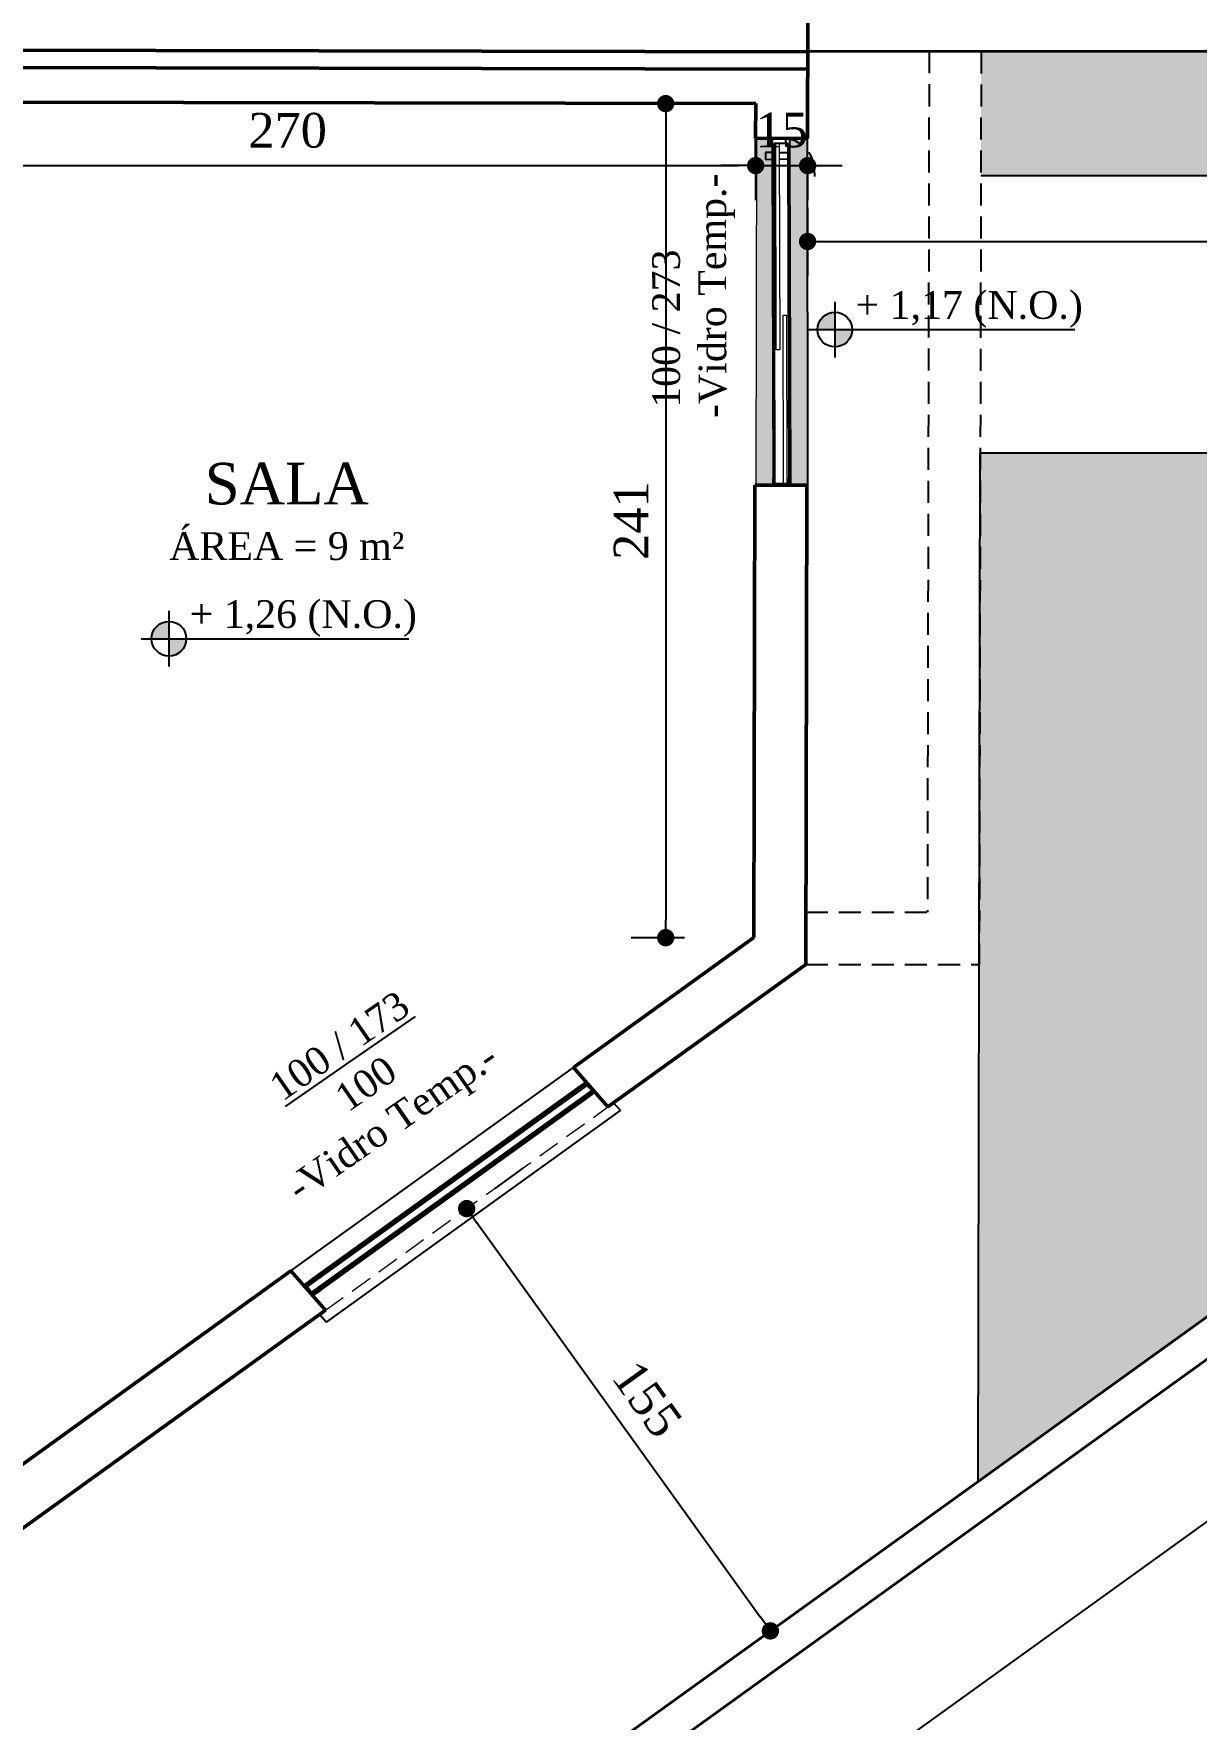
# Model space of a CAD drawing. Header units: millimetres. Extents: x 103208 to 171806, y -164 to 10038.
# Drawn here: x 109395.6 to 109731, y 6458.5 to 6944.5 of the extents above; entities that cross this region are included whole.
import ezdxf

# ---------------------------------------------------------------- set-up
doc = ezdxf.new("R2010")
doc.units = ezdxf.units.MM
doc.linetypes.add('HIDDEN', pattern=[9.525, 6.35, -3.175])
for name, color, linetype in [('ACESSORIOS', 2, 'Continuous'), ('Hachuria - Moveis', 1, 'Continuous'), ('Piso', 55, 'Continuous'), ('PN010', 1, 'Continuous'), ('Portas-Cotas', 2, 'Continuous'), ('Portas-Projeção', 55, 'HIDDEN'), ('Projeção Janela - Viga', 1, 'HIDDEN'), ('Texto', 2, 'Continuous')]:
    doc.layers.add(name, color=color, linetype=linetype)
for name, color, linetype, lineweight in [('Hachura', 1, 'Continuous', 9), ('MEDIDAS', 7, 'Continuous', 0), ('Parede Baixa', 5, 'Continuous', 50), ('Parede Corte', 4, 'Continuous', 40), ('Pisos Externos', 15, 'Continuous', 9), ('Portas - Janelas', 2, 'Continuous', 20), ('Projeção Janela', 15, 'HIDDEN', 9)]:
    doc.layers.add(name, color=color, linetype=linetype, lineweight=lineweight)
doc.styles.add('Valéria', font='romantic.ttf', dxfattribs={"height": 10})
doc.dimstyles.new('Cota - 50', dxfattribs={"dimtxt": 10, "dimasz": 5, "dimexe": 10, "dimexo": 20, "dimgap": 5, "dimtad": 1, "dimtxsty": 'Valéria', "dimblk": 'DOT', "dimcen": 0, "dimclrd": 12, "dimclre": 12, "dimclrt": 2, "dimazin": 2, "dimtfac": 1, "dimtix": 1, "dimtmove": 0, "dimatfit": 3, "dimldrblk": 'DOT', "dimfxl": 1, "dimarcsym": 0})

# ---------------------------------------------------------------- blocks, each defined once
blk = doc.blocks.new('_Dot')
at = {"color": 0, "linetype": 'ByBlock', "lineweight": -2}
blk.add_line((-0.5, 0), (-1, 0), dxfattribs=at)
at = {"color": 0, "linetype": 'ByBlock', "const_width": 0.5}
blk.add_lwpolyline([(-0.25, 0, 1), (0.25, 0, 1)], format="xyb", close=True, dxfattribs=at)
blk = doc.blocks.new('*D1096')
at = {"layer": 'Defpoints', "color": 0, "transparency": 16777216}
for p in [(109951.63, 6718.85, 9825), (110050.4, 6581.57), (107511.64, 4963.15, 9825)]:
    blk.add_point(p, dxfattribs=at)
at = {"layer": 'MEDIDAS', "color": 12, "lineweight": -2, "transparency": 16777216}
for p, q in [((109963.31, 6702.61), (110056.24, 6573.45)), ((107614.47, 4828.79), (110046.35, 6578.65)), ((107523.32, 4946.91), (107616.25, 4817.75))]:
    blk.add_line(p, q, dxfattribs=at)
at = {"layer": 'MEDIDAS', "color": 12, "lineweight": -2, "transparency": 16777216, "xscale": 5, "yscale": 5, "zscale": 5}
for p, rotation in [((110050.4, 6581.57), 35.73698977606095), ((107610.41, 4825.87), 215.736989776061)]:
    blk.add_blockref('_Dot', p, dxfattribs=dict(at, rotation=rotation))
at = {"layer": 'MEDIDAS', "color": 2, "transparency": 16777216, "insert": (108824.48, 5711.96), "char_height": 10, "attachment_point": 5, "rotation": 35.737, "style": 'Valéria'}
blk.add_mtext('3006', dxfattribs=at)
blk = doc.blocks.new('*D1133')
at = {"color": 12, "lineweight": -2, "transparency": 16777216}
for p, q in [((109598.88, 6906.43), (109593.88, 6906.43)), ((109603.88, 6906.43), (109618.88, 6906.43)), ((109623.88, 6906.43), (109628.88, 6906.43)), ((109603.88, 6904.37), (109603.88, 6896.43)), ((109618.88, 6904.34), (109618.88, 6896.43))]:
    blk.add_line(p, q, dxfattribs=at)
at = {"layer": 'Defpoints', "color": 0, "transparency": 16777216}
for p in [(109603.88, 6924.37, 9825), (109618.88, 6924.34, 9825), (109618.88, 6906.43)]:
    blk.add_point(p, dxfattribs=at)
at = {"color": 12, "lineweight": -2, "transparency": 16777216, "xscale": 5, "yscale": 5, "zscale": 5}
blk.add_blockref('_Dot', (109603.88, 6906.43), dxfattribs=at)
at = {"color": 12, "lineweight": -2, "transparency": 16777216, "xscale": 5, "yscale": 5, "zscale": 5, "rotation": 180}
blk.add_blockref('_Dot', (109618.88, 6906.43), dxfattribs=at)
at = {"color": 2, "transparency": 16777216, "insert": (109611.38, 6916.62), "char_height": 10, "attachment_point": 5, "style": 'Valéria'}
blk.add_mtext('15', dxfattribs=at)
blk = doc.blocks.new('*D1173')
at = {"color": 12, "lineweight": -2, "transparency": 16777216}
for p, q in [((109963.31, 6702.61), (109979.67, 6679.87)), ((109240.02, 6159.97), (109969.77, 6685.07)), ((109225.43, 6171.67), (109241.8, 6148.93))]:
    blk.add_line(p, q, dxfattribs=at)
at = {"layer": 'Defpoints', "color": 0, "transparency": 16777216}
for p in [(109951.63, 6718.85, 9825), (109973.83, 6687.99), (109213.75, 6187.91, 9825)]:
    blk.add_point(p, dxfattribs=at)
at = {"color": 12, "lineweight": -2, "transparency": 16777216, "xscale": 5, "yscale": 5, "zscale": 5}
for p, rotation in [((109973.83, 6687.99), 35.73698977606115), ((109235.96, 6157.05), 215.7369897760611)]:
    blk.add_blockref('_Dot', p, dxfattribs=dict(at, rotation=rotation))
at = {"color": 2, "transparency": 16777216, "insert": (109598.95, 6430.77), "char_height": 10, "attachment_point": 5, "rotation": 35.737, "style": 'Valéria'}
blk.add_mtext('908', dxfattribs=at)
blk = doc.blocks.new('*D1198')
at = {"color": 12, "lineweight": -2, "transparency": 16777216}
for p, q in [((110003.94, 6901.49), (110003.94, 6874.55)), ((109618.86, 6894.26), (109618.86, 6874.55)), ((109623.86, 6884.55), (109998.94, 6884.55))]:
    blk.add_line(p, q, dxfattribs=at)
at = {"layer": 'Defpoints', "color": 0, "transparency": 16777216}
for p in [(110003.94, 6921.49), (109618.86, 6914.26), (110003.94, 6884.55)]:
    blk.add_point(p, dxfattribs=at)
at = {"color": 12, "lineweight": -2, "transparency": 16777216, "xscale": 5, "yscale": 5, "zscale": 5, "rotation": 180}
blk.add_blockref('_Dot', (109618.86, 6884.55), dxfattribs=at)
at = {"color": 12, "lineweight": -2, "transparency": 16777216, "xscale": 5, "yscale": 5, "zscale": 5}
blk.add_blockref('_Dot', (110003.94, 6884.55), dxfattribs=at)
at = {"color": 2, "transparency": 16777216, "insert": (109811.4, 6894.74), "char_height": 10, "attachment_point": 5, "style": 'Valéria'}
blk.add_mtext('385', dxfattribs=at)
blk = doc.blocks.new('*D1199')
at = {"color": 12, "lineweight": -2, "transparency": 16777216}
for p, q in [((109338.88, 6906.43), (109598.88, 6906.43)), ((109333.88, 6904.86), (109333.88, 6896.43)), ((109603.88, 6904.37), (109603.88, 6896.43))]:
    blk.add_line(p, q, dxfattribs=at)
at = {"layer": 'Defpoints', "color": 0, "transparency": 16777216}
for p in [(109333.88, 6924.86, 9825), (109603.88, 6924.37), (109603.88, 6906.43)]:
    blk.add_point(p, dxfattribs=at)
at = {"color": 12, "lineweight": -2, "transparency": 16777216, "xscale": 5, "yscale": 5, "zscale": 5, "rotation": 180}
blk.add_blockref('_Dot', (109333.88, 6906.43), dxfattribs=at)
at = {"color": 12, "lineweight": -2, "transparency": 16777216, "xscale": 5, "yscale": 5, "zscale": 5}
blk.add_blockref('_Dot', (109603.88, 6906.43), dxfattribs=at)
at = {"color": 2, "transparency": 16777216, "insert": (109468.88, 6916.54), "char_height": 10, "attachment_point": 5, "style": 'Valéria'}
blk.add_mtext('270', dxfattribs=at)
blk = doc.blocks.new('*D1200')
at = {"color": 12, "lineweight": -2, "transparency": 16777216}
for p, q in [((109583.88, 6924.3), (109567.93, 6924.3)), ((109577.93, 6919.3), (109577.93, 6688.84)), ((109583.39, 6683.84), (109567.93, 6683.84))]:
    blk.add_line(p, q, dxfattribs=at)
at = {"layer": 'Defpoints', "color": 0, "transparency": 16777216}
for p in [(109603.88, 6924.3, 9825), (109577.93, 6683.84), (109603.39, 6683.84, 9825)]:
    blk.add_point(p, dxfattribs=at)
at = {"color": 12, "lineweight": -2, "transparency": 16777216, "xscale": 5, "yscale": 5, "zscale": 5}
for p, rotation in [((109577.93, 6924.3), 90), ((109577.93, 6683.84), 270)]:
    blk.add_blockref('_Dot', p, dxfattribs=dict(at, rotation=rotation))
at = {"color": 2, "transparency": 16777216, "insert": (109567.93, 6804.07), "char_height": 10, "attachment_point": 5, "rotation": 90, "style": 'Valéria'}
blk.add_mtext('241', dxfattribs=at)
blk = doc.blocks.new('*D1243')
at = {"color": 12, "lineweight": -2, "transparency": 16777216}
for p, q in [((109536.75, 6617.42), (109528.64, 6611.57)), ((109523.44, 6601.68), (109605.21, 6488.04)), ((109624.36, 6495.66), (109616.24, 6489.82))]:
    blk.add_line(p, q, dxfattribs=at)
at = {"layer": 'Defpoints', "color": 0, "transparency": 16777216}
for p in [(109520.52, 6605.73, 9825), (109608.13, 6483.98, 9825), (109608.13, 6483.98)]:
    blk.add_point(p, dxfattribs=at)
at = {"color": 12, "lineweight": -2, "transparency": 16777216, "xscale": 5, "yscale": 5, "zscale": 5}
for p, rotation in [((109520.52, 6605.73), 125.7361909105379), ((109608.13, 6483.98), 305.7361909105379)]:
    blk.add_blockref('_Dot', p, dxfattribs=dict(at, rotation=rotation))
at = {"color": 2, "transparency": 16777216, "insert": (109572.6, 6550.81), "char_height": 10, "attachment_point": 5, "rotation": 305.7362, "style": 'Valéria'}
blk.add_mtext('155', dxfattribs=at)

msp = doc.modelspace()

# ---------------------------------------------------------------- hatches: boundary and pattern name
h = msp.add_hatch()
h.set_pattern_fill('GRASS2', color=74, scale=15, pattern_type=2)
h.set_pattern_definition([(360, (-5579.811, 0.3), (15, 15), [2.25, -0.45, 0.6, -0.45, 2.25, -9]), (360, (-5580.561, 0.75), (15, 15), [1.5, -1.125, 2.25, -1.125, 1.5, -7.5]), (360, (-5575.311, 6.75), (15, 15), [1.875, -0.75, 1.875, -10.5]), (360, (-5582.811, 9.75), (15, 15), [0.75, -1.5, 0.75, -12]), (90, (-5581.311, 9.75), (-15, 15), [1.35, -13.65]), (90, (-5576.811, 0.75), (-15, 15), [1.5, -13.5]), (90, (-5573.061, 6.75), (-15, 15), [1.5, -13.5]), (45, (-5574.861, 0.6), (1e-14, 15), [1.5, -19.7132034]), (135, (-5578.761, 0.6), (-15, 1e-14), [1.5, -19.7132034]), (63.434949, (-5575.311, 0.675), (8e-10, 15), [1.5, -32.0410197]), (75.9637565, (-5576.061, 0.75), (5e-10, 15), [1.5, -60.3465844]), (75.9637565, (-5572.311, 6.75), (5e-10, 15), [1.2, -60.6465844]), (75.9637565, (-5581.011, 9.75), (5e-10, 15), [1.05, -60.7965844]), (104.0362435, (-5577.561, 0.75), (-5e-10, 15), [1.5, -60.3465844]), (104.0362435, (-5573.811, 6.75), (-5e-10, 15), [1.2, -60.6465844]), (104.0362435, (-5581.611, 9.75), (-5e-10, 15), [1.05, -60.7965844]), (116.565051, (-5578.311, 0.675), (-6e-09, 15), [1.5, -32.041002])])
h.paths.add_polyline_path([(108529.67193, 6130.51623), (108545.38227, 6130.51623), (108545.89914, 6080.56078), (108527.11963, 6080.54418)])
h.paths.add_polyline_path([(108972.15462, 6133.69417), (109114.80605, 6135.17666), (109042.64908, 6083.25748), (108969.38286, 6083.25748)])
h.paths.add_polyline_path([(109758.04675, 6749.67047), (109758.04675, 6785.06853), (109869.40263, 6785.06853), (109869.40263, 6749.67047)], flags=16)
h.paths.add_polyline_path([(109668.67757, 6823.50796), (110003.96114, 6823.50796), (110003.98855, 6768.56003), (109668.07, 6527.1075)])
h.paths.add_polyline_path([(109787.30779, 6939.40708), (109789.65954, 6939.35606), (109668.91504, 6939.35606), (109668.91504, 6903.48169), (110003.91958, 6903.48169), (110003.91958, 6939.35606), (109899.98359, 6939.35606), (109897.63184, 6939.40708)])
h.paths.add_polyline_path([(109301.7398, 6337.83425), (109191.49873, 6337.83425), (109194.65558, 6336.69841), (109304.89665, 6336.69841)], flags=16)
h.paths.add_polyline_path([(108559.85946, 5891.60082), (108598.01244, 5891.60082), (108598.01244, 5783.58135), (108559.85946, 5783.58135)], flags=16)
h.paths.add_polyline_path([(108526.40151, 5960.45357), (108883.21992, 5962.38344), (108525.18277, 5704.76456)])
h.paths.add_polyline_path([(109199.35691, 6196.01364), (109204.99851, 6200.07295), (109207.91878, 6196.01437), (109559.06597, 6448.6757), (109093.94337, 6448.6757), (109093.94337, 6196.01364)])
at = {"layer": 'Pisos Externos'}
h = msp.add_hatch(dxfattribs=at)
h.set_pattern_fill('AR-SAND', color=256, scale=0.05, angle=225.0885755)
h.set_pattern_definition([(262.5885755, (116466.2695, -57144.5236), (1.78949214, -1.67100301), [0, -1.9304, 0, -2.159, 0, -2.06375]), (232.5885755, (116466.2695, -57144.5236), (0.95142842, -4.12219834), [0, -1.0414, 0, -1.7399, 0, -0.66675]), (192.5885755, (116467.3724, -57143.4173), (-2.78716461, -2.80597368), [0, -0.635, 0, -2.286, 0, -2.9845]), (182.5885755, (116467.3724, -57143.4173), (-1.90601143, -3.49070464), [0, -0.3175, 0, -1.4986, 0, -1.7145])])
h.paths.add_polyline_path([(109618.57811, 6814.26621), (109618.86349, 6914.26116), (109613.67834, 6914.27179), (109613.68106, 6911.30637), (109613.90898, 6814.2597), (109613.57812, 6814.25447)])
h.paths.add_polyline_path([(109608.98838, 6814.26339), (109608.90829, 6814.54685), (109608.68107, 6911.29463), (109608.6784, 6914.28204), (109604.18989, 6914.29124), (109603.98839, 6814.25165)])
at = {"layer": 'Portas - Janelas'}
h = msp.add_hatch(color=256, dxfattribs=at)
edge = h.paths.add_edge_path()
edge.add_arc((109626.73411, 6859.14266), 5, 90, 180)
edge.add_line((109621.73411, 6859.14266), (109626.73411, 6859.14266))
edge.add_line((109626.73411, 6859.14266), (109626.73411, 6864.14266))
edge = h.paths.add_edge_path()
edge.add_arc((109626.73411, 6859.14266), 5, 270, 360)
edge.add_line((109631.73411, 6859.14266), (109626.73411, 6859.14266))
edge.add_line((109626.73411, 6859.14266), (109626.73411, 6854.14266))
h = msp.add_hatch(color=256, dxfattribs=at)
edge = h.paths.add_edge_path()
edge.add_arc((109434.64364, 6770.03567), 5, 90, 180)
edge.add_line((109429.64364, 6770.03567), (109434.64364, 6770.03567))
edge.add_line((109434.64364, 6770.03567), (109434.64364, 6775.03567))
edge = h.paths.add_edge_path()
edge.add_arc((109434.64364, 6770.03567), 5, 270, 360)
edge.add_line((109439.64364, 6770.03567), (109434.64364, 6770.03567))
edge.add_line((109434.64364, 6770.03567), (109434.64364, 6765.03567))

# ---------------------------------------------------------------- linework, layer by layer
for p, q in [((110003.94888, 6903.52088), (109668.84155, 6903.50796)), ((109668.07, 6527.1075), (109668.67757, 6823.50796)), ((110003.9724, 6823.50796), (109668.67757, 6823.50796))]:
    msp.add_line(p, q)
at = {"layer": 'ACESSORIOS'}
for p, q in [((109618.84301, 6904.26988), (109618.86349, 6914.26116)), ((109469.84347, 6587.75071, 9825), (109551.37566, 6646.41566, 9825)), ((109480.10476, 6572.95876, 9825), (109564.89824, 6633.97031, 9825)), ((109562.91625, 6636.24008, 9825), (109564.89824, 6633.97031, 9825)), ((109478.12277, 6575.22853, 9825), (109480.10476, 6572.95876, 9825))]:
    msp.add_line(p, q, dxfattribs=at)
at = {"layer": 'Hachura'}
for points in [[(109609.81729, 6853.29714), (109609.67755, 6912.79697)], [(109610.67755, 6912.79932), (109610.81729, 6853.29949), (109609.81729, 6853.29714)], [(109611.90794, 6814.70032), (109611.7938, 6863.30181), (109612.79379, 6863.30416), (109612.90794, 6814.70267)]]:
    msp.add_lwpolyline(points, dxfattribs=at)
at = {"layer": 'Hachuria - Moveis'}
for p, q in [((109608.67412, 6914.25432), (109608.68114, 6911.2669)), ((109609.18114, 6911.26807), (109608.68114, 6911.2669)), ((109613.1776, 6912.77746), (109609.17761, 6912.76807)), ((109609.17761, 6912.76807), (109609.18114, 6911.26807)), ((109613.1776, 6912.77746), (109613.18113, 6911.27747)), ((109613.18113, 6911.27747), (109613.68113, 6911.27864)), ((109613.67416, 6914.24407), (109613.68113, 6911.27864)), ((109609.40443, 6816.19445), (109608.90443, 6816.19327)), ((109608.90898, 6814.25637), (109608.90443, 6816.19327)), ((109609.40795, 6814.69445), (109609.40443, 6816.19445)), ((109613.40794, 6814.70385), (109609.40795, 6814.69445)), ((109613.40442, 6816.20384), (109613.90441, 6816.20502)), ((109613.40794, 6814.70385), (109613.40442, 6816.20384)), ((109613.90898, 6814.2597), (109613.90441, 6816.20502))]:
    msp.add_line(p, q, dxfattribs=at)
for centre in [(109626.73411, 6859.14266), (109434.64364, 6770.03567)]:
    msp.add_circle(centre, 5, dxfattribs=at)
at = {"layer": 'Parede Baixa'}
for p, q in [((109618.86349, 6914.26116), (109618.9354, 6949.34137)), ((108531.07768, 6941.5008, 9825), (109618.91476, 6939.27092, 9825)), ((108531.05385, 6936.50084, 9825), (109618.90451, 6934.27093, 9825)), ((109333.88461, 6924.85515, 9825), (109603.88404, 6924.3017, 9825)), ((109603.86352, 6914.29191), (109603.88418, 6924.37217)), ((109603.86352, 6914.29191), (109618.86349, 6914.26116)), ((109603.39114, 6683.84242), (109603.65854, 6814.29212)), ((109603.65854, 6814.29212), (109618.65851, 6814.26137)), ((109618.37539, 6676.14466), (109618.65851, 6814.26137)), ((109551.37566, 6646.41566, 9825), (109603.39114, 6683.84242, 9825)), ((109561.28561, 6635.06678, 9825), (109618.37539, 6676.14466, 9825)), ((109551.37566, 6646.41566, 9825), (109561.28561, 6635.06678, 9825)), ((109366.89447, 6513.6757, 9825), (109469.84347, 6587.75071, 9825)), ((109469.84347, 6587.75071, 9825), (109479.75342, 6576.40183, 9825)), ((109371.73012, 6498.6757, 9825), (109479.75342, 6576.40183, 9825))]:
    msp.add_line(p, q, dxfattribs=at)
at = {"layer": 'Parede Corte'}
for p, q in [((109618.9149, 6939.34137, 9113.78491), (110003.93832, 6939.45454)), ((109207.91878, 6196.01437, 9825), (109946.13585, 6727.18453, 9825)), ((109213.75259, 6187.90683, 9825), (109951.62649, 6718.84569, 9825))]:
    msp.add_line(p, q, dxfattribs=at)
at = {"layer": 'Piso'}
for p, q in [((109603.84326, 6904.40782), (109603.86352, 6914.29191)), ((109608.68107, 6911.29463), (109608.90897, 6814.25823)), ((109609.40795, 6814.69445), (109609.18107, 6911.2958)), ((109613.18106, 6911.3052), (109613.40794, 6814.70385)), ((109613.68106, 6911.30637), (109613.90898, 6814.2597)), ((109475.48334, 6585.09282, 9825), (109553.34658, 6641.11785, 9825)), ((109475.81367, 6584.71452, 9825), (109553.67692, 6640.73955, 9825)), ((109477.79566, 6582.44475, 9825), (109555.65891, 6638.46977, 9825)), ((109478.12599, 6582.06645, 9825), (109555.98924, 6638.09148, 9825))]:
    msp.add_line(p, q, dxfattribs=at)
at = {"layer": 'PN010'}
for p, q in [((109618.89288, 6814.26117, -0.00001), (109618.86349, 6914.26116)), ((109609.68356, 6910.2371), (109606.68356, 6910.2347)), ((109606.68356, 6910.2347), (109606.68517, 6908.2347)), ((109606.68517, 6908.2347), (109609.68825, 6908.24175)), ((109610.68356, 6910.23791), (109613.68356, 6910.24031)), ((109613.68517, 6908.24032), (109610.68827, 6908.23328)), ((109613.68356, 6910.24031), (109613.68517, 6908.24032)), ((109620.8158, 6904.25174), (109620.81104, 6903.25174)), ((109626.73411, 6867.14266), (109626.73411, 6851.14266)), ((109618.73411, 6859.14266), (109695.96386, 6859.14266)), ((109434.64364, 6778.03567), (109434.64364, 6762.03567)), ((109426.64364, 6770.03567), (109503.87339, 6770.03567)), ((109474.51336, 6583.16293, 9825), (109555.23023, 6641.24123, 9825)), ((109475.83469, 6581.64974, 9825), (109556.55156, 6639.72805, 9825)), ((109553.34658, 6641.11785, 9825), (109554.97723, 6642.29115, 9825)), ((109553.34658, 6641.11785, 9825), (109553.67692, 6640.73955, 9825)), ((109553.67692, 6640.73955, 9825), (109554.8999, 6641.61953, 9825)), ((109554.8999, 6641.61953, 9825), (109556.88189, 6639.34975, 9825)), ((109555.65891, 6638.46977, 9825), (109556.88189, 6639.34975, 9825)), ((109555.65891, 6638.46977, 9825), (109555.98924, 6638.09148, 9825)), ((109555.98924, 6638.09148, 9825), (109557.61988, 6639.26478, 9825)), ((109475.48334, 6585.09282, 9825), (109473.44504, 6583.6262, 9825)), ((109475.48334, 6585.09282, 9825), (109475.81367, 6584.71452, 9825)), ((109475.81367, 6584.71452, 9825), (109474.18303, 6583.54122, 9825)), ((109474.18303, 6583.54122, 9825), (109476.16502, 6581.27145, 9825)), ((109478.12599, 6582.06645, 9825), (109476.08769, 6580.59983, 9825)), ((109477.79566, 6582.44475, 9825), (109476.16502, 6581.27145, 9825)), ((109477.79566, 6582.44475, 9825), (109478.12599, 6582.06645, 9825))]:
    msp.add_line(p, q, dxfattribs=at)
at = {"layer": 'Portas - Janelas'}
msp.add_line((109603.98484, 6814.25678), (109604.18989, 6914.29124), dxfattribs=at)
at = {"layer": 'Portas-Projeção'}
msp.add_arc((109611.57702, 6904.99499), 9.26863, 355.4005154, 91.3206275, dxfattribs=at)
at = {"layer": 'Projeção Janela'}
msp.add_line((109479.75342, 6576.40183, 9825), (109561.28561, 6635.06678, 9825), dxfattribs=at)
at = {"layer": 'Projeção Janela - Viga'}
for p, q in [((109653.91507, 6939.38681, 7930.24528), (109653.40621, 6691.14466, 451.0057)), ((109668.91504, 6939.35606, 7930.24528), (109668.3755, 6676.14466)), ((109618.37539, 6691.14466), (109653.40621, 6691.14466)), ((109618.37539, 6676.14466), (109668.3755, 6676.14466))]:
    msp.add_line(p, q, dxfattribs=at)

# ---------------------------------------------------------------- texts
at = {"layer": 'Portas-Cotas', "insert": (109586.00161, 6868.8917, 478885.04118), "char_height": 8, "attachment_point": 5, "rotation": 90.0794282, "style": 'Valéria'}
msp.add_mtext('\\pxi-2.3669;100 / 273\\P\\pi0;-Vidro Temp.-', dxfattribs=at)
at = {"layer": 'Portas-Cotas', "insert": (109468.62278, 6820.74488), "char_height": 12, "attachment_point": 2, "style": 'Valéria'}
msp.add_mtext('SALA\\P{\\H0.6667x;ÁREA = 9 m²}', dxfattribs=at)
at = {"layer": 'Portas-Cotas', "insert": (109419.8544, 6613.31102), "char_height": 8, "attachment_point": 1, "rotation": 34.7100727, "style": 'Valéria'}
msp.add_mtext_dynamic_manual_height_columns('\\pxqc;{\\L100 / 173\\P}100\\P-Vidro Temp.-', width=150, gutter_width=50, heights=[0], dxfattribs=at)
at = {"layer": 'Texto', "char_height": 8, "attachment_point": 1, "style": 'Valéria'}
for s, insert in [('+ 1,17 (N.O.)', (109632.69759, 6870.24917)), ('+ 1,26 (N.O.)', (109440.60712, 6781.14218))]:
    msp.add_mtext(s, dxfattribs=dict(at, insert=insert))

# ---------------------------------------------------------------- dimensions: what is measured, and where the dimension line sits
dim = msp.add_linear_dim(base=(109577.93348, 6683.84242), p1=(109603.88404, 6924.3017, 9825), p2=(109603.39114, 6683.84242, 9825), angle=90, text='241', dimstyle='Cota - 50')
dim.commit()
dim.dimension.update_dxf_attribs({"geometry": '*D1200', "text_midpoint": (109567.93348, 6804.07206)})
for base, p1, p2, picture, middle in [((109603.88418, 6906.42793), (109333.88461, 6924.85515, 9825), (109603.88418, 6924.37217), '*D1199', (109468.8844, 6916.53888)), ((109618.88415, 6906.42793, -9825), (109603.88418, 6924.37217), (109618.88415, 6924.34142), '*D1133', (109611.38417, 6916.62024, -9825))]:
    dim = msp.add_linear_dim(base=base, p1=p1, p2=p2, dimstyle='Cota - 50')
    dim.commit()
    dim.dimension.update_dxf_attribs({"geometry": picture, "text_midpoint": middle})
dim = msp.add_linear_dim(base=(110003.9436, 6884.5524), p1=(109618.86349, 6914.26116), p2=(110003.9436, 6921.48771), text='385', dimstyle='Cota - 50')
dim.commit()
dim.dimension.update_dxf_attribs({"geometry": '*D1198', "text_midpoint": (109811.40355, 6894.74471)})
for p1, p2, distance, text, picture, middle in [((109213.75259, 6187.90683, 9825), (109951.62649, 6718.84569, 9825), -38.01692, '908', '*D1173', (109598.95389, 6430.77282)), ((109520.51951, 6605.73431, 9825), (109608.12762, 6483.97709, 9825), 0, '155', '*D1243', (109572.59681, 6550.80856))]:
    dim = msp.add_aligned_dim(p1=p1, p2=p2, distance=distance, text=text, dimstyle='Cota - 50')
    dim.commit()
    dim.dimension.update_dxf_attribs({"geometry": picture, "text_midpoint": middle})
at = {"layer": 'MEDIDAS'}
dim = msp.add_aligned_dim(p1=(107511.63637, 4963.1452, 9825), p2=(109951.62649, 6718.84569, 9825), distance=-169.12081, dimstyle='Cota - 50', dxfattribs=at)
dim.commit()
dim.dimension.update_dxf_attribs({"geometry": '*D1096', "text_midpoint": (108824.48199, 5711.9561)})

doc.saveas('drawing.dxf')
